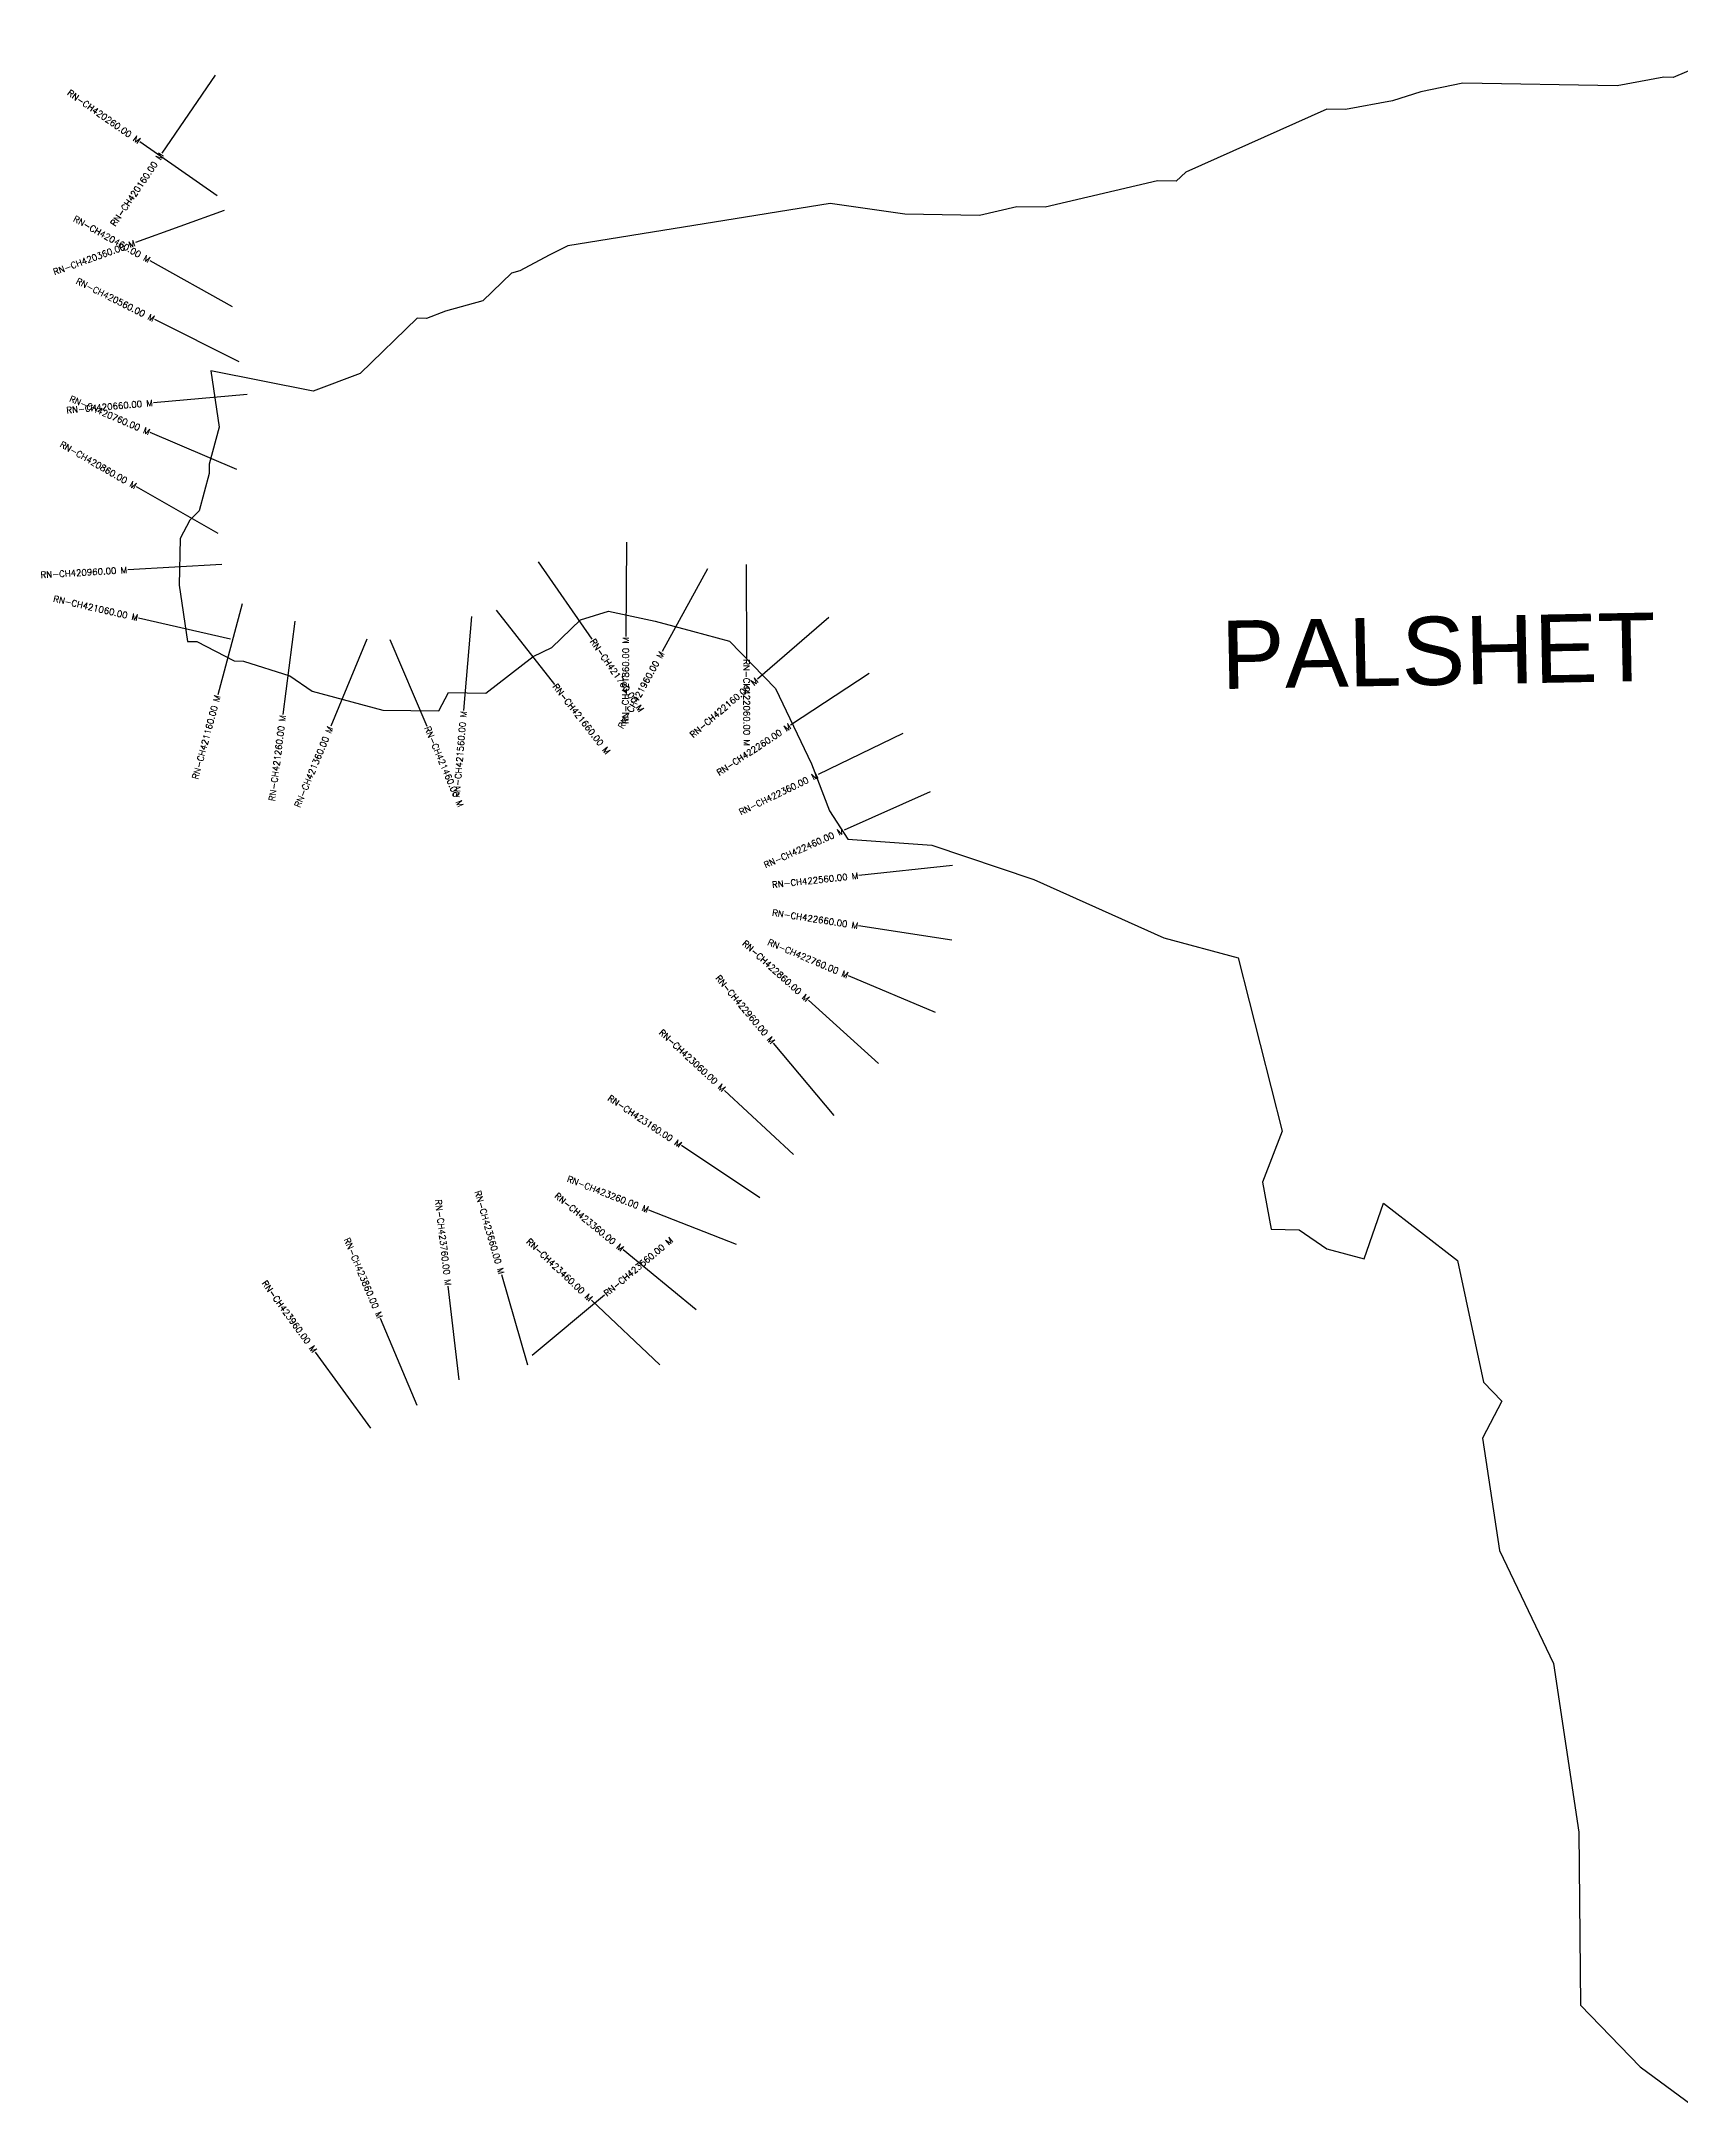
# Model space of a CAD drawing. Header units: metres. Extents: x 307149 to 311688, y 1926078 to 1930502.
# Drawn here: x 307149 to 309760, y 1927029 to 1930330 of the extents above; entities that cross this region are included whole.
import ezdxf
from ezdxf.enums import TextEntityAlignment as Align

# ---------------------------------------------------------------- set-up
doc = ezdxf.new("R2010")
doc.units = ezdxf.units.M
for name, color, linetype in [('CS', 134, 'Continuous'), ('CSMark', 6, 'Continuous'), ('VILLAGE BOUNDRY', 10, 'Continuous'), ('VILLAGE NAME', 250, 'Continuous')]:
    doc.layers.add(name, color=color, linetype=linetype)
doc.styles.get("Standard").update_dxf_attribs({"font": 'simplex.shx'})

msp = doc.modelspace()

# ---------------------------------------------------------------- linework, layer by layer
at = {"layer": 'CS'}
for p, q in [((307425.5, 1930275.8), (307340.9, 1930151.9)), ((307428.9, 1930083.8), (307306, 1930169.8)), ((307439.9, 1930060.5), (307298.9, 1930009.4)), ((307453.2, 1929907.2), (307322.3, 1929980.5)), ((307463.7, 1929819.8), (307329.5, 1929887)), ((307476.7, 1929767.3), (307327.3, 1929754.4)), ((307460.1, 1929647.9), (307322.2, 1929707)), ((307430.7, 1929546), (307300.4, 1929620.4)), ((307939.7, 1929500.9), (308025.5, 1929377.8)), ((308080.6, 1929532.2), (308079.5, 1929382.2)), ((307436.2, 1929496.7), (307286.5, 1929488.2)), ((308209.7, 1929489.9), (308137.5, 1929358.4)), ((308270.9, 1929497), (308271.6, 1929347)), ((307449.9, 1929378), (307303.8, 1929411.6)), ((307468.6, 1929434.3), (307429.7, 1929289.5)), ((307552.3, 1929406.8), (307533.4, 1929257.9)), ((307833.9, 1929413.9), (307821.3, 1929264.4)), ((307873.3, 1929424.1), (307965.8, 1929306)), ((308402.8, 1929412.2), (308289, 1929314.4)), ((307667.4, 1929377.7), (307609.7, 1929239.2)), ((307704, 1929377.4), (307762.7, 1929239.4)), ((308466.9, 1929323.5), (308341.7, 1929240.8)), ((308520.8, 1929227.9), (308385.8, 1929162.5)), ((308564.1, 1929135), (308427, 1929074.1)), ((308599.6, 1929017.7), (308450.5, 1929001.6)), ((308598.4, 1928898.6), (308450.2, 1928921.5)), ((308572.4, 1928783.4), (308434.3, 1928841.9)), ((308482, 1928702.5), (308370.6, 1928802.9)), ((308411, 1928619.7), (308314.6, 1928734.7)), ((308346.7, 1928557.5), (308236.8, 1928659.5)), ((308292.7, 1928488.3), (308167.9, 1928571.5)), ((308255.9, 1928414.2), (308116.2, 1928468.8)), ((308191.3, 1928310.2), (308075.5, 1928405.5)), ((307814.2, 1928198.8), (307796.8, 1928347.8)), ((307923.6, 1928221.9), (307882, 1928366)), ((307930.4, 1928238), (308045.8, 1928333.9)), ((308133.8, 1928222.6), (308024.8, 1928325.6)), ((307747.3, 1928157.9), (307689, 1928296.1)), ((307673.4, 1928121.5), (307585.2, 1928242.8))]:
    msp.add_line(p, q, dxfattribs=at)
at = {"layer": 'VILLAGE BOUNDRY'}
msp.add_lwpolyline([(309881.8, 1930329.7), (309747, 1930272.4), (309732.1, 1930272.7), (309657.6, 1930259), (309412.2, 1930263.1), (309345, 1930249.3), (309300.1, 1930235.2), (309225.5, 1930221.5), (309195.8, 1930222), (308971, 1930121.6), (308955.9, 1930107), (308926.2, 1930107.5), (308746.9, 1930065.8), (308702.3, 1930066.5), (308642.6, 1930052.7), (308523.7, 1930054.6), (308404.9, 1930071.4), (307987.3, 1930004), (307957.3, 1929989.6), (307910.7, 1929964.5), (307897.3, 1929960.8), (307852, 1929916.9), (307792.6, 1929900), (307762.3, 1929888.7), (307747.4, 1929889), (307656.7, 1929801.2), (307581.9, 1929772.7), (307418.8, 1929805.1), (307432.2, 1929715.6), (307416.3, 1929656.4), (307416.1, 1929641.5), (307400.2, 1929582.3), (307385.1, 1929567.7), (307369.7, 1929538.2), (307368.5, 1929463.8), (307381.9, 1929374.4), (307396.7, 1929374.1), (307455.8, 1929343.4), (307470.6, 1929343.1), (307544.6, 1929319.6), (307579.9, 1929295.2), (307692.5, 1929265.1), (307781.7, 1929263.6), (307797, 1929293.1), (307856.6, 1929292.1), (307931.9, 1929350.4), (307961.9, 1929364.8), (308007.2, 1929408.6), (308052.1, 1929422.8), (308126.2, 1929406.7), (308185.4, 1929390.8), (308244.7, 1929375), (308317.8, 1929299.4), (308375.3, 1929179.4), (308403.8, 1929104.6), (308432.8, 1929059.5), (308566.5, 1929049.8), (308729.3, 1928995.1), (308936, 1928902.4), (309054.5, 1928870.7), (309124.3, 1928594.4), (309093.2, 1928513.1), (309106.8, 1928438.4), (309151.4, 1928437.7), (309195.6, 1928407.3), (309254.8, 1928391.4), (309286, 1928480.1), (309403.5, 1928388.9), (309444.9, 1928194.8), (309474.2, 1928164.6), (309443.4, 1928105.6), (309470.3, 1927926.7), (309556.5, 1927746.7), (309596.7, 1927478.4), (309599.6, 1927203.1), (309694.7, 1927104.9), (309797.5, 1927028.8)], dxfattribs=at)

# ---------------------------------------------------------------- texts
at = {"layer": 'CSMark'}
for s, rotation, p in [('RN-CH420260.00 M', 324.9889, (307305.2, 1930170.4)), ('RN-CH420160.00 M', 55.6374, (307340.3, 1930151.1)), ('RN-CH420460.00 M', 330.7368, (307321.5, 1929981)), ('RN-CH420360.00 M', 19.9152, (307297.9, 1930009.1)), ('RN-CH420560.00 M', 333.4171, (307328.6, 1929887.4)), ('RN-CH420760.00 M', 336.7992, (307321.3, 1929707.3)), ('RN-CH420660.00 M', 4.9691, (307326.3, 1929754.3)), ('RN-CH420860.00 M', 330.2585, (307299.6, 1929620.9)), ('RN-CH420960.00 M', 3.2716, (307285.5, 1929488.1)), ('RN-CH421060.00 M', 347.0664, (307302.8, 1929411.8)), ('RN-CH421860.00 M', 89.5969, (308079.5, 1929381.2)), ('RN-CH421960.00 M', 61.2589, (308137.1, 1929357.5)), ('RN-CH422160.00 M', 40.6762, (308288.3, 1929313.8)), ('RN-CH421160.00 M', 74.9734, (307429.4, 1929288.5)), ('RN-CH421260.00 M', 82.7802, (307533.3, 1929257)), ('RN-CH421360.00 M', 67.3586, (307609.3, 1929238.3)), ('RN-CH421560.00 M', 85.1901, (307821.3, 1929263.4)), ('RN-CH422260.00 M', 33.43, (308340.9, 1929240.3)), ('RN-CH422360.00 M', 25.8408, (308384.9, 1929162.1)), ('RN-CH422460.00 M', 23.9415, (308426.1, 1929073.7)), ('RN-CH422560.00 M', 6.1408, (308449.5, 1929001.5)), ('RN-CH422660.00 M', 351.2096, (308449.2, 1928921.6)), ('RN-CH422860.00 M', 317.9946, (308369.8, 1928803.5)), ('RN-CH422760.00 M', 337.0322, (308433.3, 1928842.3)), ('RN-CH422960.00 M', 309.9885, (308314, 1928735.4)), ('RN-CH423060.00 M', 317.1625, (308236, 1928660.2)), ('RN-CH423160.00 M', 326.2937, (308167.1, 1928572.1)), ('RN-CH423260.00 M', 338.6697, (308115.2, 1928469.1)), ('RN-CH423760.00 M', 276.6405, (307796.7, 1928348.8)), ('RN-CH423660.00 M', 286.0992, (307881.7, 1928367)), ('RN-CH423360.00 M', 320.5816, (308074.7, 1928406.1)), ('RN-CH423860.00 M', 292.8787, (307688.6, 1928297)), ('RN-CH423460.00 M', 316.6345, (308024, 1928326.3)), ('RN-CH423960.00 M', 306.031, (307584.6, 1928243.6))]:
    msp.add_text(s, height=10, rotation=rotation, dxfattribs=at).set_placement(p, align=Align.MIDDLE_RIGHT)
for s, rotation, p in [('RN-CH421760.00 M', 304.8664, (308026, 1929377)), ('RN-CH422060.00 M', 270.2525, (308271.6, 1929346)), ('RN-CH421660.00 M', 308.0729, (307966.4, 1929305.2)), ('RN-CH421460.00 M', 293.0209, (307763.1, 1929238.5)), ('RN-CH423560.00 M', 39.7421, (308046.5, 1928334.6))]:
    msp.add_text(s, height=10, rotation=rotation, dxfattribs=at).set_placement(p, align=Align.MIDDLE_LEFT)
at = {"layer": 'VILLAGE NAME', "insert": (309026.1, 1929407.2), "char_height": 108.748, "attachment_point": 1, "rotation": 1.1028}
msp.add_mtext_dynamic_manual_height_columns('{\\fArial|b0|i0|c0|p34;PALSHET}', width=1571.314, gutter_width=543.7, heights=[0], dxfattribs=at)

doc.saveas('drawing.dxf')
